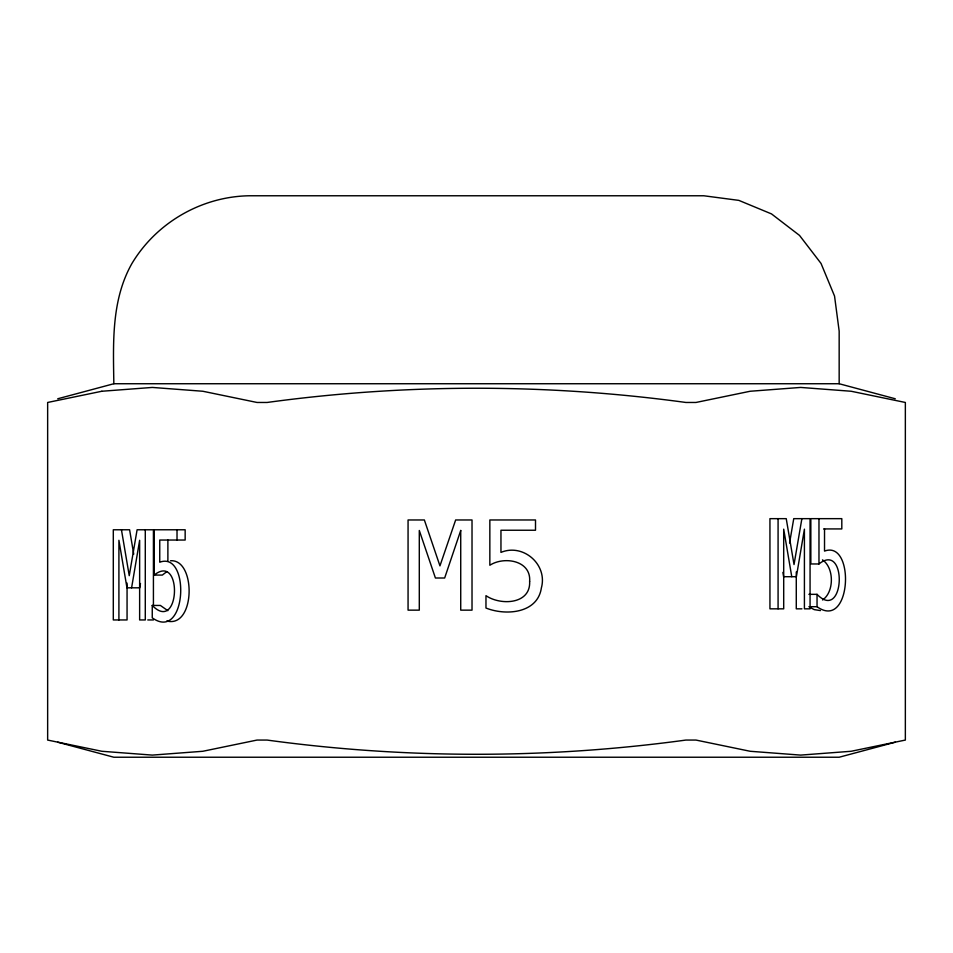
<?xml version="1.0" encoding="UTF-8"?>
<svg xmlns="http://www.w3.org/2000/svg" width="953" height="953" viewBox="0 0 953 953"><rect width="100%" height="100%" fill="white"/><g stroke="black" fill="none" stroke-linecap="round" stroke-linejoin="round"><path stroke-width="1.43" d="M131.597 587.822L139.638 540.291L139.638 619.95L145.285 619.95L145.285 529.773M140.472 583.498L139.734 587.822L126.975 587.822L118.911 540.291L118.911 619.95M789.572 543.043L793.742 518.658L810.062 518.658L810.062 608.836L804.415 608.836L804.415 529.165L796.386 576.708L783.628 576.708L782.889 572.384M801.878 518.658L794.028 564.557L786.237 518.658L769.941 518.658L769.941 608.836L783.7 608.836L783.7 529.165L791.764 576.708M154.183 575.076C182.893 552.073 180.117 634.043 152.254 605.453L152.254 617.842C186.836 642.584 190.612 550.715 159.747 562.21L159.747 540.041L185.156 540.041L185.156 529.773L154.183 529.773L154.183 575.076L162.332 575.076L166.763 571.693M823.583 528.927L841.809 528.927L841.809 518.658L810.836 518.658L810.836 563.962L818.972 563.962C847.67 540.947 844.894 622.917 817.043 594.338L808.894 594.338M822.558 599.985C834.316 592.099 834.304 567.785 822.487 559.852M57.74 398.771L113.836 383.737L839.164 383.737L895.26 398.771M895.26 742.196L839.164 757.23L113.836 757.23L57.74 742.196M170.516 560.757C196.282 558.863 195.496 628.551 166.787 620.987M152.254 605.453L160.39 605.453L167.847 610.682M808.894 606.716L817.043 606.716C851.613 631.458 855.389 539.601 824.524 551.096L824.524 528.927M801.926 608.836L796.279 608.836L796.279 571.955M147.775 619.95L153.421 619.95M820.438 610.587L814.243 609.622L809.74 607.287M133.73 554.169L129.596 529.773L113.3 529.773L113.3 619.95L127.059 619.95L127.059 583.069M121.448 529.773L129.239 575.683L137.101 529.773L153.421 529.773L153.421 605.167M839.164 383.737L839.164 331.108L834.542 296.073L821.033 263.445L799.519 235.415L771.489 213.901L738.849 200.38L703.826 195.77L249.174 195.77C201.524 196.58 156.495 222.573 131.967 263.445C111.167 300.124 113.252 343.02 113.836 383.737M818.972 518.658L818.972 563.962M817.043 594.338L817.043 606.716M778.077 518.658L778.077 608.836M177.02 529.773L177.02 540.041M167.883 540.041L167.883 560.733M529.642 581.33C530.881 604.547 500.385 605.667 485.97 595.649L485.97 608.026C505.578 615.888 537.599 613.601 541.375 587.918C547.844 564.521 523.149 543.103 500.956 552.395L500.956 530.237L535.503 530.237L535.503 519.969L489.842 519.969L489.842 565.26C504.018 556.04 531.19 560.328 529.642 581.33M460.728 530.476L444.658 578.006L435.414 578.006L419.296 530.476L419.296 610.146L408.063 610.146L408.063 519.969L424.359 519.969L439.952 565.868L455.653 519.969L472.021 519.969L472.021 610.146L460.728 610.146L460.728 530.476M101.84 391.254L47.65 402.464L47.65 740.064L101.84 751.274L152.337 755.098L202.834 751.274L257.036 740.064L267.114 740.064C406.014 759.017 546.986 759.017 685.886 740.064L695.964 740.064L750.166 751.274L800.663 755.098L851.16 751.274L905.35 740.064L905.35 402.464L851.16 391.254L800.663 387.43L750.166 391.254L695.964 402.464L685.886 402.464C546.986 383.499 406.014 383.499 267.114 402.464L257.036 402.464L202.834 391.254L152.337 387.43L101.84 391.254"/></g></svg>
